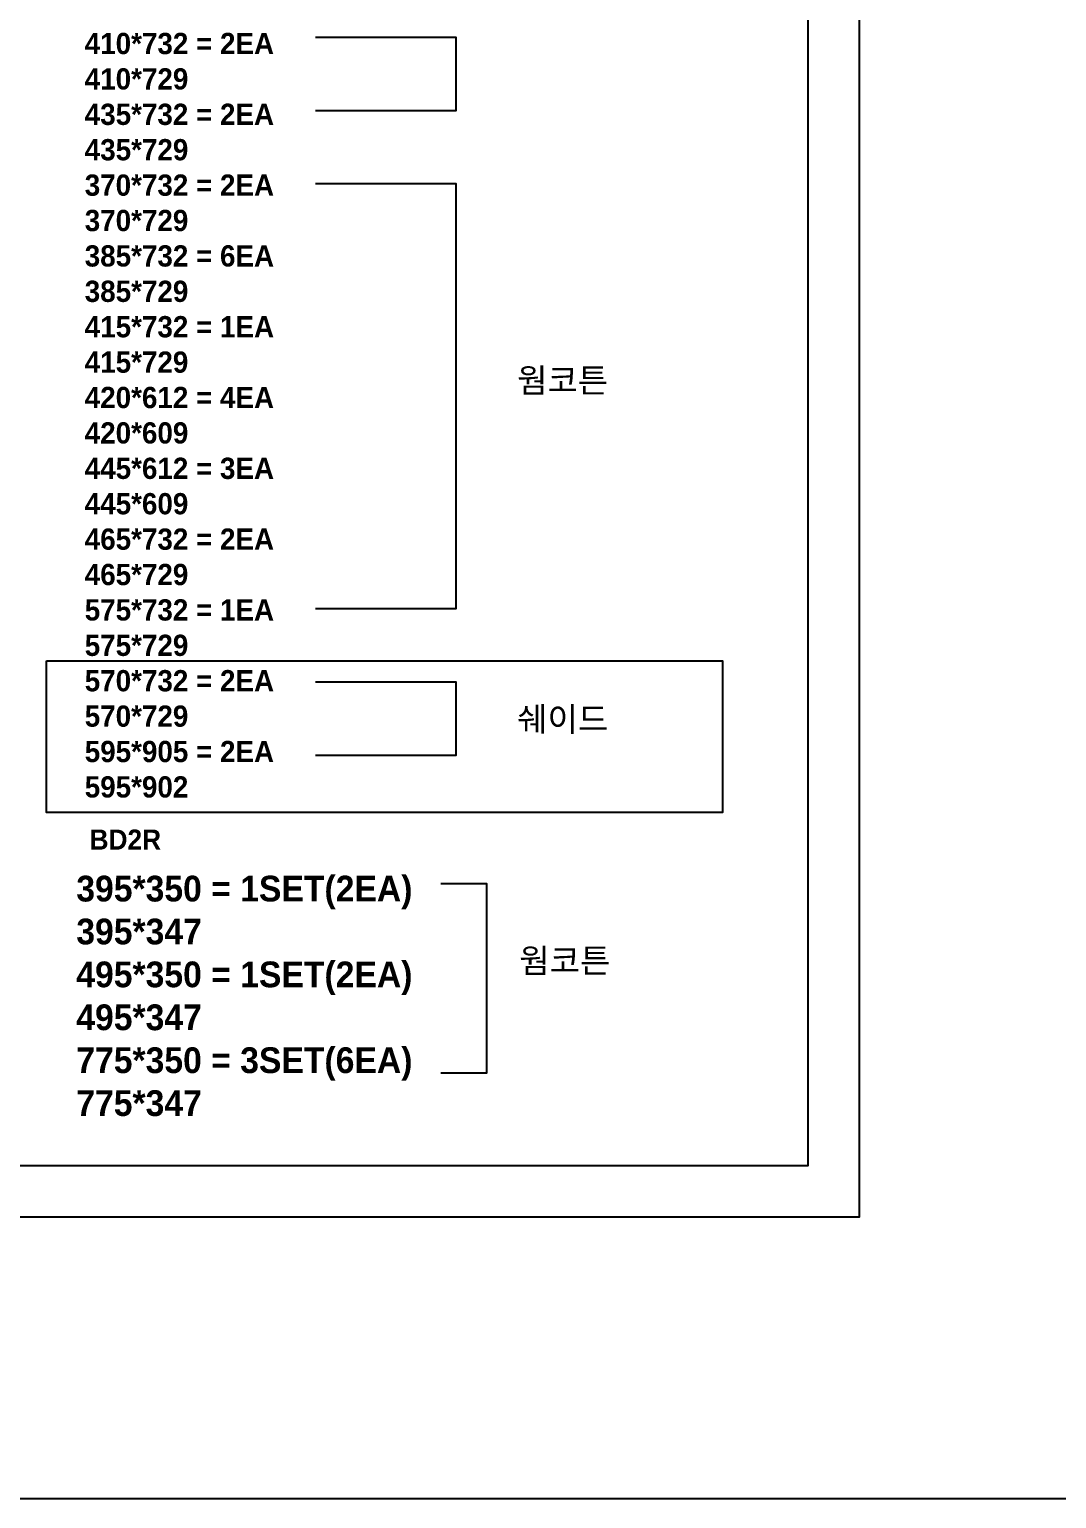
# Model space of a CAD drawing. Header units: millimetres. Extents: x -44117 to 256353, y -2095463 to 65325.
# Drawn here: x 113759 to 115368, y -873900 to -871597 of the extents above; entities that cross this region are included whole.
import ezdxf

# ---------------------------------------------------------------- set-up
doc = ezdxf.new("R2010")
doc.units = ezdxf.units.MM
doc.header["$LTSCALE"] = 10
doc.styles.add('MtX_Gulim', font='')
doc.styles.get('MtX_Gulim').set_extended_font_data('Gulim', bold=True)

msp = doc.modelspace()

# ---------------------------------------------------------------- linework, layer by layer
at = {"color": 1}
for p, q in [((104260.77588, -873900.25006), (196529.92274, -873900.25006)), ((104260.77588, -873900.25006), (196529.92274, -873900.25006)), ((106472.62401, -873900.25006), (198741.77087, -873900.25006)), ((106472.62401, -873900.25006), (198741.77087, -873900.25006))]:
    msp.add_line(p, q, dxfattribs=at)
for points in [[(113136.07155, -873458.39033), (115059.26094, -873458.39033), (115059.26094, -870738.45105), (113136.07155, -870738.45105)], [(113136.07155, -873458.39033), (115059.26094, -873458.39033), (115059.26094, -870738.45105), (113136.07155, -870738.45105)], [(113136.07155, -873458.39033), (115059.26094, -873458.39033), (115059.26094, -870738.45105), (113136.07155, -870738.45105)], [(113136.07155, -873458.39033), (115059.26094, -873458.39033), (115059.26094, -870738.45105), (113136.07155, -870738.45105)], [(113136.07155, -873458.39033), (115059.26094, -873458.39033), (115059.26094, -870738.45105), (113136.07155, -870738.45105)], [(113136.07155, -873458.39033), (115059.26094, -873458.39033), (115059.26094, -870738.45105), (113136.07155, -870738.45105)], [(113136.07155, -873458.39033), (115059.26094, -873458.39033), (115059.26094, -870738.45105), (113136.07155, -870738.45105)], [(113136.07155, -873458.39033), (115059.26094, -873458.39033), (115059.26094, -870738.45105), (113136.07155, -870738.45105)], [(113136.07155, -873458.39033), (115059.26094, -873458.39033), (115059.26094, -870738.45105), (113136.07155, -870738.45105)], [(113136.07155, -873458.39033), (115059.26094, -873458.39033), (115059.26094, -870738.45105), (113136.07155, -870738.45105)], [(113785.86323, -872587.0903), (114844.45688, -872587.0903), (114844.45688, -872824.50576), (113785.86323, -872824.50576)], [(113785.86323, -872587.0903), (114844.45688, -872587.0903), (114844.45688, -872824.50576), (113785.86323, -872824.50576)], [(113785.86323, -872587.0903), (114844.45688, -872587.0903), (114844.45688, -872824.50576), (113785.86323, -872824.50576)], [(113785.86323, -872587.0903), (114844.45688, -872587.0903), (114844.45688, -872824.50576), (113785.86323, -872824.50576)], [(113785.86323, -872587.0903), (114844.45688, -872587.0903), (114844.45688, -872824.50576), (113785.86323, -872824.50576)], [(113785.86323, -872587.0903), (114844.45688, -872587.0903), (114844.45688, -872824.50576), (113785.86323, -872824.50576)], [(113785.86323, -872587.0903), (114844.45688, -872587.0903), (114844.45688, -872824.50576), (113785.86323, -872824.50576)], [(113785.86323, -872587.0903), (114844.45688, -872587.0903), (114844.45688, -872824.50576), (113785.86323, -872824.50576)], [(113785.86323, -872587.0903), (114844.45688, -872587.0903), (114844.45688, -872824.50576), (113785.86323, -872824.50576)], [(113785.86323, -872587.0903), (114844.45688, -872587.0903), (114844.45688, -872824.50576), (113785.86323, -872824.50576)]]:
    msp.add_lwpolyline(points, close=True)
for points in [[(113216.20444, -871373.9847), (113216.20444, -873378.25744), (114979.12805, -873378.25744), (114979.12805, -871373.9847)], [(113216.20444, -871373.9847), (113216.20444, -873378.25744), (114979.12805, -873378.25744), (114979.12805, -871373.9847)], [(113216.20444, -871373.9847), (113216.20444, -873378.25744), (114979.12805, -873378.25744), (114979.12805, -871373.9847)], [(113216.20444, -871373.9847), (113216.20444, -873378.25744), (114979.12805, -873378.25744), (114979.12805, -871373.9847)], [(113216.20444, -871373.9847), (113216.20444, -873378.25744), (114979.12805, -873378.25744), (114979.12805, -871373.9847)], [(113216.20444, -871373.9847), (113216.20444, -873378.25744), (114979.12805, -873378.25744), (114979.12805, -871373.9847)], [(113216.20444, -871373.9847), (113216.20444, -873378.25744), (114979.12805, -873378.25744), (114979.12805, -871373.9847)], [(113216.20444, -871373.9847), (113216.20444, -873378.25744), (114979.12805, -873378.25744), (114979.12805, -871373.9847)], [(113216.20444, -871373.9847), (113216.20444, -873378.25744), (114979.12805, -873378.25744), (114979.12805, -871373.9847)], [(113216.20444, -871373.9847), (113216.20444, -873378.25744), (114979.12805, -873378.25744), (114979.12805, -871373.9847)], [(114207.22248, -871609.13019), (114427.06635, -871609.13019), (114427.06635, -871724.64138), (114207.22248, -871724.64138)], [(114207.22248, -871609.13019), (114427.06635, -871609.13019), (114427.06635, -871724.64138), (114207.22248, -871724.64138)], [(114207.22248, -871609.13019), (114427.06635, -871609.13019), (114427.06635, -871724.64138), (114207.22248, -871724.64138)], [(114207.22248, -871609.13019), (114427.06635, -871609.13019), (114427.06635, -871724.64138), (114207.22248, -871724.64138)], [(114207.22248, -871609.13019), (114427.06635, -871609.13019), (114427.06635, -871724.64138), (114207.22248, -871724.64138)], [(114207.22248, -871609.13019), (114427.06635, -871609.13019), (114427.06635, -871724.64138), (114207.22248, -871724.64138)], [(114207.22248, -871609.13019), (114427.06635, -871609.13019), (114427.06635, -871724.64138), (114207.22248, -871724.64138)], [(114207.22248, -871609.13019), (114427.06635, -871609.13019), (114427.06635, -871724.64138), (114207.22248, -871724.64138)], [(114207.22248, -871609.13019), (114427.06635, -871609.13019), (114427.06635, -871724.64138), (114207.22248, -871724.64138)], [(114207.22248, -871609.13019), (114427.06635, -871609.13019), (114427.06635, -871724.64138), (114207.22248, -871724.64138)], [(114207.22248, -871838.6621), (114427.06635, -871838.6621), (114427.06635, -872505.64605), (114207.22248, -872505.64605)], [(114207.22248, -871838.6621), (114427.06635, -871838.6621), (114427.06635, -872505.64605), (114207.22248, -872505.64605)], [(114207.22248, -871838.6621), (114427.06635, -871838.6621), (114427.06635, -872505.64605), (114207.22248, -872505.64605)], [(114207.22248, -871838.6621), (114427.06635, -871838.6621), (114427.06635, -872505.64605), (114207.22248, -872505.64605)], [(114207.22248, -871838.6621), (114427.06635, -871838.6621), (114427.06635, -872505.64605), (114207.22248, -872505.64605)], [(114207.22248, -871838.6621), (114427.06635, -871838.6621), (114427.06635, -872505.64605), (114207.22248, -872505.64605)], [(114207.22248, -871838.6621), (114427.06635, -871838.6621), (114427.06635, -872505.64605), (114207.22248, -872505.64605)], [(114207.22248, -871838.6621), (114427.06635, -871838.6621), (114427.06635, -872505.64605), (114207.22248, -872505.64605)], [(114207.22248, -871838.6621), (114427.06635, -871838.6621), (114427.06635, -872505.64605), (114207.22248, -872505.64605)], [(114207.22248, -871838.6621), (114427.06635, -871838.6621), (114427.06635, -872505.64605), (114207.22248, -872505.64605)], [(114207.22248, -872619.66678), (114427.06635, -872619.66678), (114427.06635, -872735.17796), (114207.22248, -872735.17796)], [(114207.22248, -872619.66678), (114427.06635, -872619.66678), (114427.06635, -872735.17796), (114207.22248, -872735.17796)], [(114207.22248, -872619.66678), (114427.06635, -872619.66678), (114427.06635, -872735.17796), (114207.22248, -872735.17796)], [(114207.22248, -872619.66678), (114427.06635, -872619.66678), (114427.06635, -872735.17796), (114207.22248, -872735.17796)], [(114207.22248, -872619.66678), (114427.06635, -872619.66678), (114427.06635, -872735.17796), (114207.22248, -872735.17796)], [(114207.22248, -872619.66678), (114427.06635, -872619.66678), (114427.06635, -872735.17796), (114207.22248, -872735.17796)], [(114207.22248, -872619.66678), (114427.06635, -872619.66678), (114427.06635, -872735.17796), (114207.22248, -872735.17796)], [(114207.22248, -872619.66678), (114427.06635, -872619.66678), (114427.06635, -872735.17796), (114207.22248, -872735.17796)], [(114207.22248, -872619.66678), (114427.06635, -872619.66678), (114427.06635, -872735.17796), (114207.22248, -872735.17796)], [(114207.22248, -872619.66678), (114427.06635, -872619.66678), (114427.06635, -872735.17796), (114207.22248, -872735.17796)], [(114403.41157, -872936.02399), (114474.91552, -872936.02399), (114474.91552, -873233.21229), (114403.41157, -873233.21229)], [(114403.41157, -872936.02399), (114474.91552, -872936.02399), (114474.91552, -873233.21229), (114403.41157, -873233.21229)], [(114403.41157, -872936.02399), (114474.91552, -872936.02399), (114474.91552, -873233.21229), (114403.41157, -873233.21229)], [(114403.41157, -872936.02399), (114474.91552, -872936.02399), (114474.91552, -873233.21229), (114403.41157, -873233.21229)], [(114403.41157, -872936.02399), (114474.91552, -872936.02399), (114474.91552, -873233.21229), (114403.41157, -873233.21229)], [(114403.41157, -872936.02399), (114474.91552, -872936.02399), (114474.91552, -873233.21229), (114403.41157, -873233.21229)], [(114403.41157, -872936.02399), (114474.91552, -872936.02399), (114474.91552, -873233.21229), (114403.41157, -873233.21229)], [(114403.41157, -872936.02399), (114474.91552, -872936.02399), (114474.91552, -873233.21229), (114403.41157, -873233.21229)], [(114403.41157, -872936.02399), (114474.91552, -872936.02399), (114474.91552, -873233.21229), (114403.41157, -873233.21229)], [(114403.41157, -872936.02399), (114474.91552, -872936.02399), (114474.91552, -873233.21229), (114403.41157, -873233.21229)]]:
    msp.add_lwpolyline(points)

# ---------------------------------------------------------------- texts
at = {"linetype": 'Continuous', "style": 'MtX_Gulim'}
msp.add_text('BD2R', height=31.421769, dxfattribs=at).set_placement((113853.20024, -872882.84873))
msp.add_text('BD2R', height=31.421769, dxfattribs=at).set_placement((113853.20024, -872882.84873))
msp.add_text('BD2R', height=31.421769, dxfattribs=at).set_placement((113853.20024, -872882.84873))
msp.add_text('BD2R', height=31.421769, dxfattribs=at).set_placement((113853.20024, -872882.84873))
msp.add_text('BD2R', height=31.421769, dxfattribs=at).set_placement((113853.20024, -872882.84873))
msp.add_text('BD2R', height=31.421769, dxfattribs=at).set_placement((113853.20024, -872882.84873))
msp.add_text('BD2R', height=31.421769, dxfattribs=at).set_placement((113853.20024, -872882.84873))
msp.add_text('BD2R', height=31.421769, dxfattribs=at).set_placement((113853.20024, -872882.84873))
msp.add_text('BD2R', height=31.421769, dxfattribs=at).set_placement((113853.20024, -872882.84873))
msp.add_text('BD2R', height=31.421769, dxfattribs=at).set_placement((113853.20024, -872882.84873))
at = {"attachment_point": 1}
for s, width, gutter_width, heights, insert, char_height in [('{\\f굴림|b1|i0|c129|p50;410*732 = 2EA\\P\\C1;410*729\\P\\C256;435*732 = 2EA\\P\\C1;435*729\\P\\C256;370*732 = 2EA\\P\\C1;370*729\\P\\C256;385*732 = 6EA\\P\\C1;385*729\\P\\C256;415*732 = 1EA\\P\\C1;415*729\\P\\C256;420*612 = 4EA\\P\\C1;420*609\\P\\C256;445*612 = 3EA\\P\\C1;445*609\\P\\C256;465*732 = 2EA\\P\\C1;465*729\\P\\C256;575*732 = 1EA\\P\\C1;575*729\\P\\C256;570*732 = 2EA\\P\\C1;570*729\\P\\C256;595*905 = 2EA\\P\\C1;595*902}', 10066.0715211, 129.4586, [-1200.75052], (113845.59155, -871602.57864), 33.2893539), ('{\\f굴림|b1|i0|c129|p50;410*732 = 2EA\\P\\C1;410*729\\P\\C256;435*732 = 2EA\\P\\C1;435*729\\P\\C256;370*732 = 2EA\\P\\C1;370*729\\P\\C256;385*732 = 6EA\\P\\C1;385*729\\P\\C256;415*732 = 1EA\\P\\C1;415*729\\P\\C256;420*612 = 4EA\\P\\C1;420*609\\P\\C256;445*612 = 3EA\\P\\C1;445*609\\P\\C256;465*732 = 2EA\\P\\C1;465*729\\P\\C256;575*732 = 1EA\\P\\C1;575*729\\P\\C256;570*732 = 2EA\\P\\C1;570*729\\P\\C256;595*905 = 2EA\\P\\C1;595*902}', 10066.0715211, 129.4586, [-1200.75052], (113845.59155, -871602.57864), 33.2893539), ('{\\f굴림|b1|i0|c129|p50;410*732 = 2EA\\P\\C1;410*729\\P\\C256;435*732 = 2EA\\P\\C1;435*729\\P\\C256;370*732 = 2EA\\P\\C1;370*729\\P\\C256;385*732 = 6EA\\P\\C1;385*729\\P\\C256;415*732 = 1EA\\P\\C1;415*729\\P\\C256;420*612 = 4EA\\P\\C1;420*609\\P\\C256;445*612 = 3EA\\P\\C1;445*609\\P\\C256;465*732 = 2EA\\P\\C1;465*729\\P\\C256;575*732 = 1EA\\P\\C1;575*729\\P\\C256;570*732 = 2EA\\P\\C1;570*729\\P\\C256;595*905 = 2EA\\P\\C1;595*902}', 10066.0715211, 129.4586, [-1200.75052], (113845.59155, -871602.57864), 33.2893539), ('{\\f굴림|b1|i0|c129|p50;410*732 = 2EA\\P\\C1;410*729\\P\\C256;435*732 = 2EA\\P\\C1;435*729\\P\\C256;370*732 = 2EA\\P\\C1;370*729\\P\\C256;385*732 = 6EA\\P\\C1;385*729\\P\\C256;415*732 = 1EA\\P\\C1;415*729\\P\\C256;420*612 = 4EA\\P\\C1;420*609\\P\\C256;445*612 = 3EA\\P\\C1;445*609\\P\\C256;465*732 = 2EA\\P\\C1;465*729\\P\\C256;575*732 = 1EA\\P\\C1;575*729\\P\\C256;570*732 = 2EA\\P\\C1;570*729\\P\\C256;595*905 = 2EA\\P\\C1;595*902}', 10066.0715211, 129.4586, [-1200.75052], (113845.59155, -871602.57864), 33.2893539), ('{\\f굴림|b1|i0|c129|p50;410*732 = 2EA\\P\\C1;410*729\\P\\C256;435*732 = 2EA\\P\\C1;435*729\\P\\C256;370*732 = 2EA\\P\\C1;370*729\\P\\C256;385*732 = 6EA\\P\\C1;385*729\\P\\C256;415*732 = 1EA\\P\\C1;415*729\\P\\C256;420*612 = 4EA\\P\\C1;420*609\\P\\C256;445*612 = 3EA\\P\\C1;445*609\\P\\C256;465*732 = 2EA\\P\\C1;465*729\\P\\C256;575*732 = 1EA\\P\\C1;575*729\\P\\C256;570*732 = 2EA\\P\\C1;570*729\\P\\C256;595*905 = 2EA\\P\\C1;595*902}', 10066.0715211, 129.4586, [-1200.75052], (113845.59155, -871602.57864), 33.2893539), ('{\\f굴림|b1|i0|c129|p50;410*732 = 2EA\\P\\C1;410*729\\P\\C256;435*732 = 2EA\\P\\C1;435*729\\P\\C256;370*732 = 2EA\\P\\C1;370*729\\P\\C256;385*732 = 6EA\\P\\C1;385*729\\P\\C256;415*732 = 1EA\\P\\C1;415*729\\P\\C256;420*612 = 4EA\\P\\C1;420*609\\P\\C256;445*612 = 3EA\\P\\C1;445*609\\P\\C256;465*732 = 2EA\\P\\C1;465*729\\P\\C256;575*732 = 1EA\\P\\C1;575*729\\P\\C256;570*732 = 2EA\\P\\C1;570*729\\P\\C256;595*905 = 2EA\\P\\C1;595*902}', 10066.0715211, 129.4586, [-1200.75052], (113845.59155, -871602.57864), 33.2893539), ('{\\f굴림|b1|i0|c129|p50;410*732 = 2EA\\P\\C1;410*729\\P\\C256;435*732 = 2EA\\P\\C1;435*729\\P\\C256;370*732 = 2EA\\P\\C1;370*729\\P\\C256;385*732 = 6EA\\P\\C1;385*729\\P\\C256;415*732 = 1EA\\P\\C1;415*729\\P\\C256;420*612 = 4EA\\P\\C1;420*609\\P\\C256;445*612 = 3EA\\P\\C1;445*609\\P\\C256;465*732 = 2EA\\P\\C1;465*729\\P\\C256;575*732 = 1EA\\P\\C1;575*729\\P\\C256;570*732 = 2EA\\P\\C1;570*729\\P\\C256;595*905 = 2EA\\P\\C1;595*902}', 10066.0715211, 129.4586, [-1200.75052], (113845.59155, -871602.57864), 33.2893539), ('{\\f굴림|b1|i0|c129|p50;410*732 = 2EA\\P\\C1;410*729\\P\\C256;435*732 = 2EA\\P\\C1;435*729\\P\\C256;370*732 = 2EA\\P\\C1;370*729\\P\\C256;385*732 = 6EA\\P\\C1;385*729\\P\\C256;415*732 = 1EA\\P\\C1;415*729\\P\\C256;420*612 = 4EA\\P\\C1;420*609\\P\\C256;445*612 = 3EA\\P\\C1;445*609\\P\\C256;465*732 = 2EA\\P\\C1;465*729\\P\\C256;575*732 = 1EA\\P\\C1;575*729\\P\\C256;570*732 = 2EA\\P\\C1;570*729\\P\\C256;595*905 = 2EA\\P\\C1;595*902}', 10066.0715211, 129.4586, [-1200.75052], (113845.59155, -871602.57864), 33.2893539), ('{\\f굴림|b1|i0|c129|p50;410*732 = 2EA\\P\\C1;410*729\\P\\C256;435*732 = 2EA\\P\\C1;435*729\\P\\C256;370*732 = 2EA\\P\\C1;370*729\\P\\C256;385*732 = 6EA\\P\\C1;385*729\\P\\C256;415*732 = 1EA\\P\\C1;415*729\\P\\C256;420*612 = 4EA\\P\\C1;420*609\\P\\C256;445*612 = 3EA\\P\\C1;445*609\\P\\C256;465*732 = 2EA\\P\\C1;465*729\\P\\C256;575*732 = 1EA\\P\\C1;575*729\\P\\C256;570*732 = 2EA\\P\\C1;570*729\\P\\C256;595*905 = 2EA\\P\\C1;595*902}', 10066.0715211, 129.4586, [-1200.75052], (113845.59155, -871602.57864), 33.2893539), ('{\\f굴림|b1|i0|c129|p50;410*732 = 2EA\\P\\C1;410*729\\P\\C256;435*732 = 2EA\\P\\C1;435*729\\P\\C256;370*732 = 2EA\\P\\C1;370*729\\P\\C256;385*732 = 6EA\\P\\C1;385*729\\P\\C256;415*732 = 1EA\\P\\C1;415*729\\P\\C256;420*612 = 4EA\\P\\C1;420*609\\P\\C256;445*612 = 3EA\\P\\C1;445*609\\P\\C256;465*732 = 2EA\\P\\C1;465*729\\P\\C256;575*732 = 1EA\\P\\C1;575*729\\P\\C256;570*732 = 2EA\\P\\C1;570*729\\P\\C256;595*905 = 2EA\\P\\C1;595*902}', 10066.0715211, 129.4586, [-1200.75052], (113845.59155, -871602.57864), 33.2893539), ('{\\f굴림|b1|i0|c129|p50;웜코튼}', 11461.6518066, 147.407, [-40.91296], (114523.00771, -872128.4579), 37.9046565), ('{\\f굴림|b1|i0|c129|p50;웜코튼}', 11461.6518066, 147.407, [-40.91296], (114523.00771, -872128.4579), 37.9046565), ('{\\f굴림|b1|i0|c129|p50;웜코튼}', 11461.6518066, 147.407, [-40.91296], (114523.00771, -872128.4579), 37.9046565), ('{\\f굴림|b1|i0|c129|p50;웜코튼}', 11461.6518066, 147.407, [-40.91296], (114523.00771, -872128.4579), 37.9046565), ('{\\f굴림|b1|i0|c129|p50;웜코튼}', 11461.6518066, 147.407, [-40.91296], (114523.00771, -872128.4579), 37.9046565), ('{\\f굴림|b1|i0|c129|p50;웜코튼}', 11461.6518066, 147.407, [-40.91296], (114523.00771, -872128.4579), 37.9046565), ('{\\f굴림|b1|i0|c129|p50;웜코튼}', 11461.6518066, 147.407, [-40.91296], (114523.00771, -872128.4579), 37.9046565), ('{\\f굴림|b1|i0|c129|p50;웜코튼}', 11461.6518066, 147.407, [-40.91296], (114523.00771, -872128.4579), 37.9046565), ('{\\f굴림|b1|i0|c129|p50;웜코튼}', 11461.6518066, 147.407, [-40.91296], (114523.00771, -872128.4579), 37.9046565), ('{\\f굴림|b1|i0|c129|p50;웜코튼}', 11461.6518066, 147.407, [-40.91296], (114523.00771, -872128.4579), 37.9046565), ('{\\f굴림|b1|i0|c129|p50;쉐이드}', 11461.6518066, 147.407, [-42.11628], (114523.00771, -872659.43674), 37.9046565), ('{\\f굴림|b1|i0|c129|p50;쉐이드}', 11461.6518066, 147.407, [-42.11628], (114523.00771, -872659.43674), 37.9046565), ('{\\f굴림|b1|i0|c129|p50;쉐이드}', 11461.6518066, 147.407, [-42.11628], (114523.00771, -872659.43674), 37.9046565), ('{\\f굴림|b1|i0|c129|p50;쉐이드}', 11461.6518066, 147.407, [-42.11628], (114523.00771, -872659.43674), 37.9046565), ('{\\f굴림|b1|i0|c129|p50;쉐이드}', 11461.6518066, 147.407, [-42.11628], (114523.00771, -872659.43674), 37.9046565), ('{\\f굴림|b1|i0|c129|p50;쉐이드}', 11461.6518066, 147.407, [-42.11628], (114523.00771, -872659.43674), 37.9046565), ('{\\f굴림|b1|i0|c129|p50;쉐이드}', 11461.6518066, 147.407, [-42.11628], (114523.00771, -872659.43674), 37.9046565), ('{\\f굴림|b1|i0|c129|p50;쉐이드}', 11461.6518066, 147.407, [-42.11628], (114523.00771, -872659.43674), 37.9046565), ('{\\f굴림|b1|i0|c129|p50;쉐이드}', 11461.6518066, 147.407, [-42.11628], (114523.00771, -872659.43674), 37.9046565), ('{\\f굴림|b1|i0|c129|p50;쉐이드}', 11461.6518066, 147.407, [-42.11628], (114523.00771, -872659.43674), 37.9046565), ('{\\f굴림|b1|i0|c129|p50;395*350 = 1SET(2EA)\\P\\C1;395*347\\P\\C256;495*350 = 1SET(2EA)\\P\\C1;495*347\\P\\C256;775*350 = 3SET(6EA)\\P\\C1;775*347 }', 12198.822037, 156.88766, [-391.63215], (113832.37707, -872923.8072), 40.342541), ('{\\f굴림|b1|i0|c129|p50;395*350 = 1SET(2EA)\\P\\C1;395*347\\P\\C256;495*350 = 1SET(2EA)\\P\\C1;495*347\\P\\C256;775*350 = 3SET(6EA)\\P\\C1;775*347 }', 12198.822037, 156.88766, [-391.63215], (113832.37707, -872923.8072), 40.342541), ('{\\f굴림|b1|i0|c129|p50;395*350 = 1SET(2EA)\\P\\C1;395*347\\P\\C256;495*350 = 1SET(2EA)\\P\\C1;495*347\\P\\C256;775*350 = 3SET(6EA)\\P\\C1;775*347 }', 12198.822037, 156.88766, [-391.63215], (113832.37707, -872923.8072), 40.342541), ('{\\f굴림|b1|i0|c129|p50;395*350 = 1SET(2EA)\\P\\C1;395*347\\P\\C256;495*350 = 1SET(2EA)\\P\\C1;495*347\\P\\C256;775*350 = 3SET(6EA)\\P\\C1;775*347 }', 12198.822037, 156.88766, [-391.63215], (113832.37707, -872923.8072), 40.342541), ('{\\f굴림|b1|i0|c129|p50;395*350 = 1SET(2EA)\\P\\C1;395*347\\P\\C256;495*350 = 1SET(2EA)\\P\\C1;495*347\\P\\C256;775*350 = 3SET(6EA)\\P\\C1;775*347 }', 12198.822037, 156.88766, [-391.63215], (113832.37707, -872923.8072), 40.342541), ('{\\f굴림|b1|i0|c129|p50;395*350 = 1SET(2EA)\\P\\C1;395*347\\P\\C256;495*350 = 1SET(2EA)\\P\\C1;495*347\\P\\C256;775*350 = 3SET(6EA)\\P\\C1;775*347 }', 12198.822037, 156.88766, [-391.63215], (113832.37707, -872923.8072), 40.342541), ('{\\f굴림|b1|i0|c129|p50;395*350 = 1SET(2EA)\\P\\C1;395*347\\P\\C256;495*350 = 1SET(2EA)\\P\\C1;495*347\\P\\C256;775*350 = 3SET(6EA)\\P\\C1;775*347 }', 12198.822037, 156.88766, [-391.63215], (113832.37707, -872923.8072), 40.342541), ('{\\f굴림|b1|i0|c129|p50;395*350 = 1SET(2EA)\\P\\C1;395*347\\P\\C256;495*350 = 1SET(2EA)\\P\\C1;495*347\\P\\C256;775*350 = 3SET(6EA)\\P\\C1;775*347 }', 12198.822037, 156.88766, [-391.63215], (113832.37707, -872923.8072), 40.342541), ('{\\f굴림|b1|i0|c129|p50;395*350 = 1SET(2EA)\\P\\C1;395*347\\P\\C256;495*350 = 1SET(2EA)\\P\\C1;495*347\\P\\C256;775*350 = 3SET(6EA)\\P\\C1;775*347 }', 12198.822037, 156.88766, [-391.63215], (113832.37707, -872923.8072), 40.342541), ('{\\f굴림|b1|i0|c129|p50;395*350 = 1SET(2EA)\\P\\C1;395*347\\P\\C256;495*350 = 1SET(2EA)\\P\\C1;495*347\\P\\C256;775*350 = 3SET(6EA)\\P\\C1;775*347 }', 12198.822037, 156.88766, [-391.63215], (113832.37707, -872923.8072), 40.342541), ('{\\f굴림|b1|i0|c129|p50;웜코튼}', 11461.6518066, 147.407, [-40.91296], (114526.30899, -873038.11893), 37.9046565), ('{\\f굴림|b1|i0|c129|p50;웜코튼}', 11461.6518066, 147.407, [-40.91296], (114526.30899, -873038.11893), 37.9046565), ('{\\f굴림|b1|i0|c129|p50;웜코튼}', 11461.6518066, 147.407, [-40.91296], (114526.30899, -873038.11893), 37.9046565), ('{\\f굴림|b1|i0|c129|p50;웜코튼}', 11461.6518066, 147.407, [-40.91296], (114526.30899, -873038.11893), 37.9046565), ('{\\f굴림|b1|i0|c129|p50;웜코튼}', 11461.6518066, 147.407, [-40.91296], (114526.30899, -873038.11893), 37.9046565), ('{\\f굴림|b1|i0|c129|p50;웜코튼}', 11461.6518066, 147.407, [-40.91296], (114526.30899, -873038.11893), 37.9046565), ('{\\f굴림|b1|i0|c129|p50;웜코튼}', 11461.6518066, 147.407, [-40.91296], (114526.30899, -873038.11893), 37.9046565), ('{\\f굴림|b1|i0|c129|p50;웜코튼}', 11461.6518066, 147.407, [-40.91296], (114526.30899, -873038.11893), 37.9046565), ('{\\f굴림|b1|i0|c129|p50;웜코튼}', 11461.6518066, 147.407, [-40.91296], (114526.30899, -873038.11893), 37.9046565), ('{\\f굴림|b1|i0|c129|p50;웜코튼}', 11461.6518066, 147.407, [-40.91296], (114526.30899, -873038.11893), 37.9046565)]:
    msp.add_mtext_dynamic_manual_height_columns(s, width=width, gutter_width=gutter_width, heights=heights, dxfattribs=dict(at, insert=insert, char_height=char_height))

doc.saveas('drawing.dxf')
